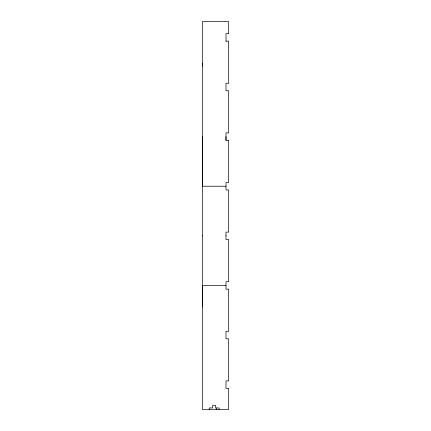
<?xml version="1.0" encoding="UTF-8"?>
<svg xmlns="http://www.w3.org/2000/svg" width="431" height="431" viewBox="0 0 431 431"><rect width="100%" height="100%" fill="white"/><g stroke="black" fill="none" stroke-linecap="round" stroke-linejoin="round"><path stroke-width="0.65" d="M202.355 136.616L202.355 186.224L226 186.224M202.355 66.202L202.355 63.535M226 285.435L226 289.158L228.645 289.158L228.645 331.32L226 331.32L226 338.761L228.645 338.761L228.645 380.929L226 380.929L226 388.369L228.645 388.369L228.645 409.45L202.355 409.45L202.355 285.435L226 285.435L226 281.712L228.645 281.712L228.645 239.55L226 239.55L226 232.11L228.645 232.11L228.645 189.942L226 189.942L226 182.502L228.645 182.502L228.645 140.339L226 140.339L226 132.899L228.645 132.899L228.645 90.731L226 90.731L226 83.291L228.645 83.291L228.645 41.128L226 41.128M226 140.339L226 136.616M202.355 235.827L202.635 235.827M225.72 235.827L226 235.827M226 41.371L226 33.65L228.645 33.688L228.645 21.55L202.355 21.55L202.355 306.888M219.137 409.45L219.137 407.963L215.667 407.963L215.667 405.479L212.688 405.479L212.688 407.963L209.218 407.963L209.218 409.45M216.243 407.963L216.243 409.45"/></g></svg>
